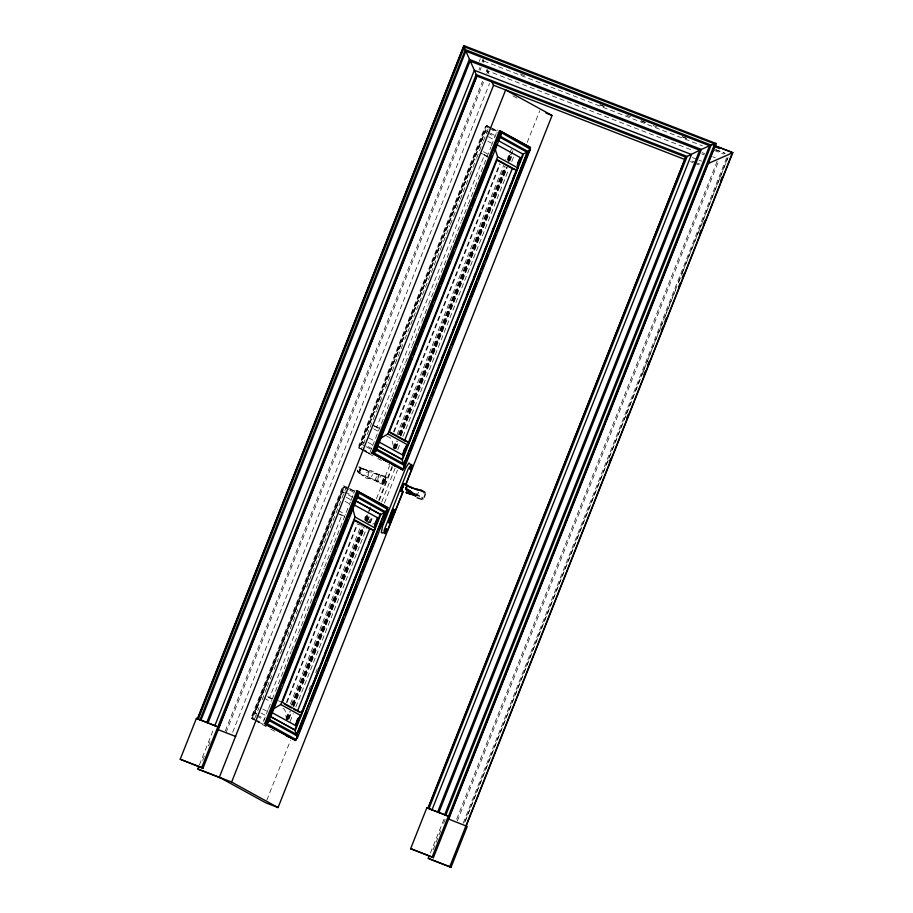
<?xml version="1.0" encoding="UTF-8"?>
<svg xmlns="http://www.w3.org/2000/svg" width="913" height="913" viewBox="0 0 913 913"><rect width="100%" height="100%" fill="white"/><g stroke="black" fill="none" stroke-linecap="round" stroke-linejoin="round"><path stroke-width="0.68" stroke-dasharray="4.57 3.42" d="M383.414 483.97L383.939 480.66L386.199 477.122L384.932 482.6L382.958 483.958L382.501 482.326L383.414 479.553L384.613 477.305L386.199 477.122M286.556 719.855L285.29 711.227L284.377 709.196L282.003 707.895M359.756 473.06L359.003 471.816L359.517 469.51L360.338 467.604L361.114 468.061L360.84 469.579L360.578 467.216L358.877 466.931C354.586 470.971 360.042 474.817 363.831 475.856L361.776 474.84L367.243 478.777L369.297 478.526L376.361 480.695L378.575 475.102L378.187 474.281L370.564 470.4L361.936 468.814L368.761 471.199M368.886 522.761L368.43 522.521M360.11 471.37L361.137 468.574L360.578 467.216L367.46 470.72L361.114 468.061M381.942 483.411L383.255 478.629L385.503 476.426L386.028 477.316L384.681 481.162L383.323 484.107L382.387 484.301L377.423 481.802L378.073 477.91L379.774 474.794L385.32 476.255L386.028 477.316L383.323 484.107L382.193 484.152L381.657 482.966L384.499 476.746M348.458 489.482L343.516 486.766L341.987 488.227L251.931 715.678L252.091 717.675L254.567 719.033M488.603 127.911L486.138 126.553L484.598 128.014L359.049 445.122L359.22 447.13L361.685 448.488M375.574 480.866L375.163 480.044L377.389 474.429L379.682 474.235L380.481 476.221L378.313 481.63L376.921 481.927L375.163 480.044L367.836 476.837L368.886 477.796L360.11 472.523M367.939 474.771L369.012 471.736L386.028 477.316M369.788 522.807L371.853 517.511M371.602 476.78L372.47 474.52M199.388 764.98L214.019 728.038M479.234 61.456L480.284 58.809M202.709 760.381L205.322 753.784M208.461 745.864L211.063 739.268M478.937 70.061L479.987 67.414M482.087 62.118L483.125 59.471L484.575 62.392M480.124 70.312L481.162 67.665M225.271 731.005L482.543 81.223M486.218 71.933L487.268 69.285M225.945 732.797L483.776 81.577M486.926 73.622L487.976 70.974L693.732 150.782M232.678 732.26L489.551 83.471M254.841 720.186L251.52 718.508L343.687 485.705L344.612 486.07L252.433 718.873M373.052 455.884L358.638 447.963L486.309 125.492L489.071 126.565M252.091 717.675L343.516 486.766M359.22 447.13L486.138 126.553M359.049 445.122L361.331 444.083L485.522 130.422L484.598 128.014M352.35 497.083L342.717 491.787L254.841 713.738L257.032 713.167M254.807 718.257L258.995 707.678M262.134 699.746L266.847 687.843M267.372 686.519L271.56 675.928M274.185 669.32L278.374 658.741M280.462 653.446L285.176 641.542M287.275 636.247L297.752 609.793M299.841 604.509L304.554 592.605M306.654 587.31L346.449 486.777M365.063 439.781L361.4 449.025L358.638 447.963M367.152 434.497L376.578 410.702M377.103 409.378L383.38 393.526M385.469 388.242L390.182 376.35M392.27 371.055L402.736 344.623M404.836 339.339L443.033 242.869M443.547 241.546L449.835 225.682M450.349 224.37L452.974 217.762M453.487 216.438L459.775 200.575M460.3 199.251L469.191 176.791M469.716 175.467L472.329 168.859M472.854 167.536L475.993 159.604M476.518 158.291L482.794 142.428M483.319 141.104L488.546 127.888M272.097 698.73L269.712 697.418L341.953 514.955L339.956 514.179M379.215 428.186L376.829 426.862L484.575 154.742L480.58 153.19L487.747 157.127M268.125 709.698L262.887 722.925L264.724 723.632M268.65 708.374L271.789 700.431M272.314 699.107L274.927 692.499M275.452 691.175L291.167 651.494M291.692 650.17L294.306 643.562M294.831 642.238L297.969 634.295M298.494 632.971L317.347 585.359M317.872 584.035L324.161 568.16M324.686 566.836L330.963 550.961M331.487 549.637L350.341 502.024M350.866 500.701L355.054 490.121M370.005 452.369L372.093 447.085M372.618 445.761L391.46 398.182M391.985 396.858L398.262 381.006M398.787 379.682L405.064 363.819M405.589 362.507L411.866 346.643M412.391 345.319L421.281 322.86M421.806 321.536L424.419 314.928M424.944 313.604L428.083 305.672M428.608 304.349L434.885 288.497M435.41 287.173L454.252 239.594M454.765 238.27L461.054 222.418M461.567 221.094L467.855 205.231M468.38 203.919L474.657 188.055M475.182 186.731L490.874 147.084M491.399 145.76L494.013 139.153M494.538 137.84L497.676 129.908M286.397 702.417L357.074 523.914L360.064 525.078M393.514 431.872L499.696 163.701M286.99 702.599L357.565 524.336M394.119 432.02L500.187 164.135M290.391 703.969L361.069 525.466M396.995 434.736L503.691 165.253M286.043 718.337L288.656 711.729M291.281 705.11L361.959 526.584M364.572 519.976L366.672 514.692M393.161 447.792L395.774 441.184M398.388 434.577L504.581 166.36M507.206 159.752L509.294 154.468M509.819 153.144L511.383 149.184M286.716 718.394L289.33 711.786M291.943 705.178L362.552 526.824M365.177 520.216L368.316 512.296M368.829 510.972L370.404 507.012M393.845 447.792L396.47 441.162M399.095 434.531L505.151 166.68M507.776 160.049L510.401 153.43M286.545 719.501L289.695 711.547M292.32 704.916L362.632 527.315M365.257 520.684L369.457 510.082M393.651 448.956L396.801 441.025M399.415 434.405L505.266 167.068M507.879 160.448L509.979 155.153M287.31 719.284L289.923 712.676M293.073 704.733L363.248 527.463M365.873 520.855L368.487 514.236L362.564 519.908M394.427 448.74L397.041 442.132M400.179 434.2L505.882 167.239M508.495 160.631L510.584 155.347M287.549 719.535L290.608 711.547M293.221 704.95L363.751 526.812M366.124 521.083L368.749 514.464M394.667 448.991L397.806 441.059M400.43 434.451L506.133 167.467M508.427 161.396L511.885 152.928M287.823 719.296L290.46 712.539M293.039 706.114L364.059 526.755M366.147 521.483L369.012 514.133M394.952 448.717L397.566 442.006M400.202 435.467L506.407 167.125M508.746 161.316L512.935 150.725M288.691 718.451L290.791 713.156M293.404 706.548L364.127 527.931M366.741 521.312L369.366 514.704M395.808 447.906L398.422 441.299M400.522 436.015L506.749 167.695M509.363 161.087L512.501 153.167M288.759 719.512L291.384 712.905M293.997 706.285L364.173 529.038M367.323 521.106L369.936 514.487M395.877 448.979L398.49 442.371M401.104 435.763L507.331 167.478M509.945 160.871L512.033 155.587M290.083 721.555L293.221 713.612M295.846 707.004L366.547 528.433M368.635 523.149L371.26 516.53M397.714 449.687L400.339 443.079M402.953 436.471L508.644 169.521M511.782 161.59L513.882 156.306M378.633 500.358L392.738 464.751M370.404 522.966L373.018 516.347M379.294 500.461L392.396 467.376M381.725 502.059L395.306 467.764M308.959 689.886L310.534 685.925M315.75 672.744L317.313 668.795M266.813 800.165L290.437 740.5M384.396 503.166L397.52 470.012M527.189 142.519L539.788 110.701M430.365 853.05L444.665 817.546M433.161 849.775L441.515 828.662M443.604 823.389L445.167 819.429M456.648 819.223L717.629 160.049M457.322 821.015L718.782 160.62M463.153 823.286L726.999 156.899M464.649 822.316L642.398 373.371M642.923 372.048L681.201 275.372M681.726 274.048L727.866 157.515M465.322 821.061L626.307 414.468M626.832 413.133L643.608 370.758M644.133 369.434L663.009 321.753M665.109 316.457L676.647 287.321M678.736 282.014L682.41 272.747M682.935 271.423L702.862 221.094M703.387 219.771L728.038 157.527M367.494 521.197L369.605 515.902M376.43 498.726L389.6 465.641M372.812 524.473L373.371 523.172M417.709 493.956L418.531 492.21M367.471 477.111L368.658 474.897M368.122 522.795L369.069 522.27M359.517 469.51L359.38 471.336L360.224 470.754M357.782 470.286L357.325 471.017L359.38 471.336M511.109 154.023L505.186 159.695M382.501 482.326L383.163 481.585L383.449 482.281M367.38 522.179L368.841 521.768M382.741 483.867L384.955 480.238L385.218 476.791M251.931 715.678L254.213 714.628L342.9 490.635L341.987 488.227M359.893 468.335L360.966 467.536M366.353 472.295L369.012 471.736M364.15 442.611L361.959 443.182L485.339 131.575L486.047 132.465M377.423 481.802L378.918 481.95M377.389 474.429L378.187 474.281M378.313 481.63L368.281 478.115M379.26 475.045L370.792 471.747M384.202 483.742L385.743 476.963M359.87 467.159L358.969 467.273M600.126 104.847L604.109 106.399M641.337 120.836L645.32 122.388M682.547 136.824L686.542 138.365M715.781 149.721L725.093 153.327M520.284 73.942L525.603 75.996M600.012 104.869L604.007 106.41M626.592 115.175L630.575 116.716M641.211 120.847L645.194 122.388M653.172 125.48L657.155 127.033M682.399 136.824L686.393 138.365M715.621 149.709L724.922 153.316M483.787 61.034L702.348 145.818M714.274 150.44L723.553 154.035M702.074 152.608L704.722 153.635M712.676 156.728L715.336 157.755M701.698 153.875L704.357 154.902M692.374 157.561L697.669 159.615M698.993 160.129L701.64 161.156M691.997 161.042L695.98 162.594M697.304 163.107L699.963 164.135M690.399 161.601L693.252 162.742M694.371 163.142L699.86 165.299M372.835 425.321L376.829 426.862M388.676 464.477L389.6 464.831M267.714 696.642L269.712 697.418M278.317 700.762L281.307 701.914M251.52 718.508L254.282 719.581M368.818 522.133L369.754 522.51M512.912 95.922L517.797 98.604M491.479 127.888L497.482 131.198M490.829 127.831L487.234 125.857L359.562 448.317L364.367 450.954M492.039 128.493L498.042 131.803M486.309 125.492L491.114 128.14M492.312 128.801L497.117 131.438M489.847 128.585L497.254 132.659M485.522 130.422L489.185 132.442M490.407 133.115L495.303 135.809M487.747 132.899L494.972 136.87M488.432 136.699L494.412 139.997M487.747 141.173L491.434 143.204M483.399 151.684L488.158 154.297M484.575 154.742L486.96 156.055M374.033 425.972L378.804 428.608M373.668 428.836L378.427 431.461M386.747 436.037L391.494 438.651L393.731 447.153M368.784 437.852L374.935 441.241M368.122 442.44L373.531 445.304M367.985 446.491L371.591 448.477M361.331 444.083L365.006 446.092M366.227 446.765L371.123 449.458M362.918 449.162L370.324 453.236M365.006 451.011L371.009 454.32M365.565 451.615L370.37 454.263M377.856 458.531L381.463 460.517M350.056 488.763L354.86 491.411M343.687 485.705L348.492 488.352M349.417 488.706L355.419 492.016M349.69 490.155L353.399 492.198M345.342 491.981L352.68 496.021M346.392 497.334L351.174 499.97M345.125 501.397L348.823 503.417M338.403 510.584L345.536 514.51M341.953 514.955L344.338 516.267M337.958 513.403L345.125 517.351M268.102 697.19L271.686 699.153M264.177 698.091L271.298 702.006M262.898 709.081L266.585 711.113M261.004 712.996L266.402 715.86M257.249 715.062L264.473 719.033M256.667 715.975L263.994 720.015M255.8 719.718L263.206 723.792M257.888 721.567L266.299 726.189M255.126 720.494L265.934 726.44M270.739 729.088L276.753 732.386M360.076 473.493L363.112 475.821M357.371 471.176L358.444 472.478M366.478 469.636L367.334 470.697M342.717 491.787L343.425 492.678M375.163 480.044L377.4 481.539M384.613 477.305L385.126 478.218M482.703 59.87L483.764 62.392M486.971 69.981L488.033 72.515M488.866 73.919L487.976 70.974M383.825 479.713L383.939 480.66M383.163 481.585L382.958 483.958L383.163 481.585"/><path stroke-width="1.37" d="M389.189 522.715L393.8 513.825L394.713 509.785L392.704 512.136L388.87 522.887L391.278 515.274A3.675 0.833 -68.8 0 1 391.46 514.224L392.339 511.737A3.675 0.833 -68.8 0 1 393.925 509.408L394.313 509.694A3.675 0.833 -68.8 0 1 394.096 511.531L393.914 512.159M400.967 489.071L400.933 490.772L401.994 491.342L401.754 489.802L403.866 484.78L402.644 485.02L401.458 487.451L400.967 489.071L401.537 488.717L401.754 489.802M495.439 146.16L495.588 150.485L497.619 156.808L517.831 167.924L408.088 445.088L404.391 449.185L402.599 454.959L378.005 441.436M409.811 490.475L411.786 492.141L405.646 489.288L407.118 485.442L408.237 485.705M414.182 494.173L405.646 489.288L407.118 485.442L410.063 486.937M388.39 521.757L390.89 514.738M406.513 487.736L405.646 489.288M272.12 712.665L295.481 725.504L297.273 719.741L300.97 715.632L375.209 528.136L375.197 522.921L377.708 517.819L354.347 504.969M405.475 484.164L403.774 484.221L401.229 490.886L402.622 491.593L401.492 491.639M266.231 723.164L295.858 739.462L297.398 738.001L387.774 509.465L357.656 492.244L266.231 723.164L267.52 722.925L268.833 721.042M373.349 452.608L402.975 468.905L404.516 467.445L530.385 149.253L500.278 132.031L373.349 452.608L375.642 451.558L375.471 449.561L382.285 432.363M411.09 467.878L411.284 466.087L410.473 467.148M391.084 513.848L391.494 512.581M410.268 467.821L410.382 468.997M407.643 489.379L406.593 492.392L406.993 493.271L407.94 493.111M409.286 491.103L408.602 493.02L410.622 494.127M424.168 497.288L425.401 493.91M410.861 468.129C412.174 463.37 408.202 471.93 410.804 468.552M393.686 512.821L392.738 514.909M392.91 513.528L393.377 512.319M410.861 848.759L433.401 857.661L716.146 143.524L711.147 145.099L465.196 49.61L476.974 76.156L202.948 768.267L180.215 759.251L196.409 718.36L219.143 727.376M196.409 718.36L197.63 719.033L463.93 45.65L197.368 718.885L198.224 719.216L464.432 46.86L463.93 45.65L716.146 143.524M198.224 719.216L200.004 719.843L465.322 49.736L464.363 46.825L714.685 143.923L448.477 816.29L449.333 816.621L715.883 143.387M199.867 719.775L200.974 720.197L465.858 51.174L709.595 145.715L711.147 145.007L445.818 815.172L448.477 816.29M216.176 726.155L206.817 722.468L469.339 59.425L701.378 149.435L709.595 145.715L444.699 814.75L445.818 815.172M208.016 722.936L470.047 61.114L699.7 150.189L701.378 149.435L438.856 812.479L428.905 808.713L687.147 156.443L699.7 150.189L437.669 812.011M199.057 769.613L197.824 768.94L198.874 766.304M214.84 725.675L474.338 70.267L691.472 154.491L431.975 809.899M202.948 768.267L201.716 767.593L476.164 74.604L687.147 156.443L685.709 157.093L427.877 808.313M402.987 492.016L278.054 807.583L231.628 782.053L505.654 89.942L552.08 115.472L405.612 485.385M297.786 735.227L295.686 740.511L264.724 723.632L356.903 490.84L387.865 507.708L383.677 518.299M405.429 463.348L402.804 469.955L371.853 453.088L499.525 130.616L530.476 147.495L521.585 169.966M295.686 740.511L265.649 723.998L357.828 491.194M402.804 469.955L372.766 453.441L500.438 130.981M268.879 718.793L270.978 713.487M273.078 708.191L274.642 704.208M276.742 698.913L278.317 694.93M285.141 677.697L287.241 672.402M290.391 664.447L291.966 660.476M294.066 655.169L295.641 651.197M302.454 633.964L304.554 628.658M307.179 622.038L309.279 616.731M311.379 611.436L312.954 607.453M319.778 590.22L321.878 584.925M323.453 580.953L326.603 572.999M328.178 569.016L330.278 563.72M337.091 546.488L339.191 541.181M340.766 537.209L347.591 519.976M354.415 502.743L355.99 498.772M384.373 427.067L385.948 423.096M389.098 415.153L390.661 411.181M392.761 405.886L394.861 400.59M396.425 396.63L403.238 379.42M406.388 371.477L407.951 367.505M410.051 362.21L411.626 358.25M413.726 352.954L415.289 348.983M417.389 343.687L420.528 335.744M425.778 322.517L428.916 314.574M431.016 309.279L432.579 305.307M434.679 300.012L436.254 296.04M443.067 278.842L445.156 273.546M446.731 269.575L449.881 261.632M451.969 256.336L453.544 252.365M460.357 235.166L461.932 231.194M464.021 225.899L470.834 208.7M472.409 204.729L474.498 199.433M477.647 191.49L479.222 187.519M481.311 182.223L482.886 178.263M484.986 172.968L491.799 155.758M270.545 715.256L280.485 690.148M283.623 682.228L286.762 674.296M287.812 671.66L290.425 665.052M291.464 662.404L294.089 655.796M295.127 653.16L297.741 646.552M298.791 643.916L307.681 621.456M309.256 617.485L311.344 612.201M313.433 606.917L315.008 602.957M317.096 597.673L319.71 591.065M320.76 588.429L323.373 581.821M324.423 579.173L332.264 559.361M333.838 555.401L335.927 550.117M338.027 544.821L340.64 538.225M341.679 535.577L344.304 528.969M345.342 526.333L347.956 519.725M349.006 517.078L351.619 510.481M352.669 507.833L356.857 497.265L384.533 512.49L296.657 734.44L268.981 719.216M378.199 443.353L380.824 436.722M381.874 434.074L388.173 418.165M389.223 415.506L394.473 402.256M396.573 396.95L398.148 392.967M399.198 390.319L401.823 383.688M402.873 381.041L405.498 374.41M406.547 371.751L411.797 358.489M413.372 354.518L415.472 349.211M417.572 343.904L419.147 339.933M420.197 337.274L422.822 330.643M423.872 327.995L432.796 305.456M434.896 300.149L436.471 296.177M437.521 293.518L440.146 286.887M441.196 284.24L450.12 261.7M451.695 257.717L453.795 252.41M455.895 247.115L457.47 243.132M458.52 240.484L471.119 208.655M473.219 203.348L474.794 199.376M476.894 194.07L488.444 164.899M490.019 160.916L492.118 155.621M494.218 150.314L495.793 146.331M497.893 141.036L499.468 137.053L527.155 152.277L403.786 463.884L376.099 448.66M268.513 722.115L358.569 494.663L357.656 492.244M375.642 451.558L501.191 134.451L500.278 132.031M273.444 708.865L280.759 704.528L354.997 517.02L352.772 508.518M380.561 438.32L387.888 433.972L497.619 156.808M354.141 520.262L369.674 528.798L297.433 711.273L300.423 712.437M408.545 442.269L389.429 431.758L497.163 159.627L516.279 170.138L408.545 442.269L404.55 440.717L512.284 168.585L496.763 160.049M295.481 725.504L298.619 717.572M374.57 525.751L377.708 517.819M402.599 454.959L406.262 445.704M517.192 165.527L520.33 157.595L496.969 144.756M373.668 530.35L301.427 712.825L282.311 702.302L354.552 519.839L373.668 530.35L369.674 528.798M296.657 734.44L294.762 729.966L300.525 715.415M301.575 712.768L302.625 710.12M308.389 695.569L310.477 690.274M311.527 687.626L314.152 681.018M315.19 678.37L316.24 675.723M318.865 669.103L319.904 666.456M322.529 659.848L323.579 657.2M324.629 654.553L328.292 645.286M329.342 642.649L331.43 637.354M333.005 633.382L335.105 628.087M344.532 604.28L345.582 601.633M346.62 598.985L349.245 592.366M350.295 589.718L352.384 584.434M353.959 580.463L356.059 575.167M361.81 560.616L362.86 557.969M365.485 551.349L366.535 548.713M369.149 542.094L370.199 539.446M374.912 527.543L380.15 514.304L355.031 500.495M403.786 463.884L401.88 459.41L408.168 443.547M412.87 431.655L414.97 426.371M416.02 423.723L418.633 417.115M419.672 414.468L421.772 409.184M423.335 405.224L425.435 399.94M426.999 395.968L429.099 390.684M432.237 382.752L433.812 378.792M434.85 376.145L435.9 373.497M438.514 366.889L439.564 364.253M442.177 357.634L443.227 354.997M449.504 339.134L451.079 335.174M452.643 331.202L454.742 325.918M455.781 323.27L456.831 320.634M459.444 314.026L460.494 311.379M463.108 304.771L464.158 302.123M466.771 295.515L468.871 290.231M469.91 287.584L472.01 282.3M473.573 278.339L475.673 273.044M477.237 269.084L479.336 263.8M484.563 250.584L486.138 246.613M488.752 240.005L489.802 237.357M492.415 230.749L493.465 228.113M498.178 216.21L500.267 210.926M501.842 206.966L504.98 199.034M506.019 196.386L507.069 193.75M509.682 187.142L510.732 184.494M513.346 177.887L514.396 175.239M517.009 168.631L522.772 154.092L527.155 152.277M297.398 738.001L296.474 735.581L385.16 511.588L387.454 510.55M404.516 467.445L403.603 465.025L527.782 151.375L530.076 150.325M298.996 731.541L301.085 726.257M303.173 720.985L304.737 717.025M311.527 699.872L313.102 695.911M315.19 690.639L321.981 673.486M328.771 656.333L330.335 652.373M332.423 647.089L333.998 643.129M336.087 637.856L337.65 633.896M339.739 628.623L341.314 624.663M348.104 607.51L350.193 602.226M351.756 598.266L353.331 594.306M384.67 515.137L387.283 508.541M405.6 462.286L408.75 454.332M410.325 450.36L412.414 445.065M419.238 427.843L420.813 423.86M422.913 418.565L429.726 401.343M436.54 384.122L438.114 380.15M440.214 374.855L442.314 369.548M443.889 365.577L449.128 352.327M453.327 341.736L455.427 336.441M457.527 331.134L459.102 327.162M461.191 321.867L463.29 316.56M464.865 312.588L466.44 308.617M474.304 288.748L476.403 283.452M478.503 278.145L480.078 274.174M482.178 268.879L483.753 264.907M490.566 247.685L492.666 242.379M507.879 203.964L509.443 199.993M511.542 194.697L513.117 190.714M525.18 160.254L526.755 156.283M528.855 150.976L529.905 148.328M298.836 732.58L306.688 712.733M312.451 698.183L315.065 691.575M316.115 688.927L318.728 682.319M319.778 679.671L326.067 663.797M327.116 661.149L332.355 647.922M333.918 643.95L336.018 638.666M338.107 633.371L339.682 629.399M341.782 624.115L343.345 620.144M345.445 614.848L356.96 585.758M359.06 580.463L360.635 576.491M362.723 571.207L365.348 564.588M366.387 561.94L369.012 555.332M370.062 552.685L372.675 546.077M373.725 543.429L376.339 536.81M379.488 528.878L381.577 523.583M407.518 458.064L409.092 454.103M410.131 451.456L412.756 444.848M413.794 442.212L416.419 435.604M417.458 432.956L426.36 410.485M427.923 406.525L430.023 401.241M432.111 395.957L433.686 391.985M435.775 386.701L438.388 380.093M439.438 377.446L449.379 352.338M452.517 344.406L455.655 336.486M456.705 333.838L459.319 327.231M460.369 324.583L462.982 317.975M464.032 315.339L466.646 308.731M467.696 306.083L470.309 299.475M471.359 296.839L476.586 283.623M478.161 279.652L480.249 274.368M482.338 269.084L483.913 265.112M486.001 259.828L487.576 255.868M489.665 250.584L492.29 243.976M493.328 241.329L495.942 234.721M496.992 232.073L501.18 221.505M502.755 217.545L504.843 212.25M506.932 206.966L509.557 200.358M510.595 197.722L513.209 191.114M514.259 188.466L516.872 181.858M517.922 179.21L520.536 172.603M402.987 491.331L387.785 529.7L384.989 533.671L384.042 533.215L384.19 530.179L408.465 468.38L411.375 464.443L412.368 465.447L412.025 467.958L405.612 484.712M411.889 849.318L410.656 848.645L426.85 807.743L449.584 816.77M685.709 157.093L428.083 808.427L426.85 807.743M448.26 818.904L467.205 826.448L451.011 867.35L429.498 859.007L428.277 858.334L429.315 855.698M433.401 857.661L432.169 856.987L448.363 816.085M609.245 462.218L610.82 458.246M626.58 418.462L628.155 414.479M643.905 374.695L645.48 370.712M647.579 365.405L649.154 361.434M661.229 330.928L662.804 326.957M664.904 321.65L666.479 317.667M678.553 287.161L680.128 283.19M682.228 277.883L683.803 273.9M699.563 234.116L701.138 230.144M703.238 224.838L704.813 220.855M720.562 181.071L722.137 177.099M451.011 867.35L449.778 866.677L732.534 152.539L713.966 145.338M466.235 825.923L732.785 152.676L708.602 163.37M391.928 516.039L389.326 522.419M403.774 484.221L401.229 490.886M407.061 486.618L407.118 485.442M501.191 134.451L499.651 135.911L527.782 151.375M358.569 494.663L357.04 496.124L385.16 511.588M385.948 530.989L385.377 531.686L386.496 529.198M392.156 511.029L393.377 509.271M385.994 531.183C384.133 534.196 386.005 527.166 386.678 529.095M520.33 157.595L517.808 162.708L517.831 167.924M402.644 485.02L404.139 484.095M401.458 487.451L402.211 486.846M382.867 532.736L382.421 533.021A17.336 3.96 -68.8 0 1 381.349 532.427L382.57 526.23L405.555 468.198L408.796 463.119A17.336 3.96 -68.8 0 1 409.857 463.701L409.96 464.295M731.587 153.224L732.785 152.676L714.228 145.475M423.929 492.86L425.047 492.358L421.372 490.098L417.846 489.551M405.851 492.575L416.043 495.531L414.89 495.645L417.458 495.656M409.926 493.716L408.316 493.648M384.533 512.49L380.767 514.544L295.378 730.206L270.259 716.385M421.532 499.24L417.024 497.768M411.295 487.565L417.914 489.676M411.044 487.439L417.355 489.95M200.974 720.197L206.817 722.468M438.856 812.479L444.699 814.75M411.82 494.549L415.438 495.827M715.701 147.061L719.672 148.602M685.914 157.207L476.769 76.041L218.937 727.262L217.317 726.611M685.309 159.661L493.362 85.171L491.765 81.371M545.928 113.086L552.08 115.472M530.476 147.495L499.525 130.616M512.284 168.585L516.279 170.138M371.853 453.088L372.766 453.441M387.865 507.708L356.903 490.84M380.15 514.304L380.767 514.544L355.648 500.735M264.724 723.632L265.649 723.998M217.819 729.51L235.725 736.494M180.215 759.251L201.716 767.593M410.656 848.645L432.169 856.987M197.824 768.94L231.628 782.053M428.277 858.334L449.778 866.677M198.851 769.499L220.558 777.956M278.054 807.583L265.763 802.812L219.337 777.283L493.568 85.286M416.979 489.037L422.753 491.662M408.75 486.195L404.619 483.742M410.918 487.234L412.14 488.124L411.672 487.268M405.692 488.387L408.91 490.133M497.642 140.282L523.389 154.331L402.496 459.65L377.377 445.829M390.205 432.83L404.55 440.717M387.888 433.972L408.088 445.088M377.959 446.252L401.88 459.41M375.471 449.561L403.603 465.025M383.22 459.638L386.827 461.624M392.83 464.922L395.238 466.246M354.997 517.02L375.209 528.136M284.285 704.037L291.452 707.986M293.838 709.298L296.234 710.611M280.759 704.528L300.97 715.632M270.841 716.808L294.762 729.966M268.354 720.117L296.474 735.581M266.493 724.899L270.1 726.885M285.712 735.479L289.318 737.464M412.516 492.849L414.502 494.047M415.86 493.865L419.535 496.17M410.291 487.086L408.876 486.561L410.279 487.097L409.903 486.663M422.068 497.539L422.959 499.034M392.738 514.921A3.675 0.833 -68.8 0 1 392.168 515.788M401.537 488.717L401.343 491.091L401.537 488.717M393.012 513.197L392.453 515.08L394.199 510.184L393.012 513.197"/></g></svg>
